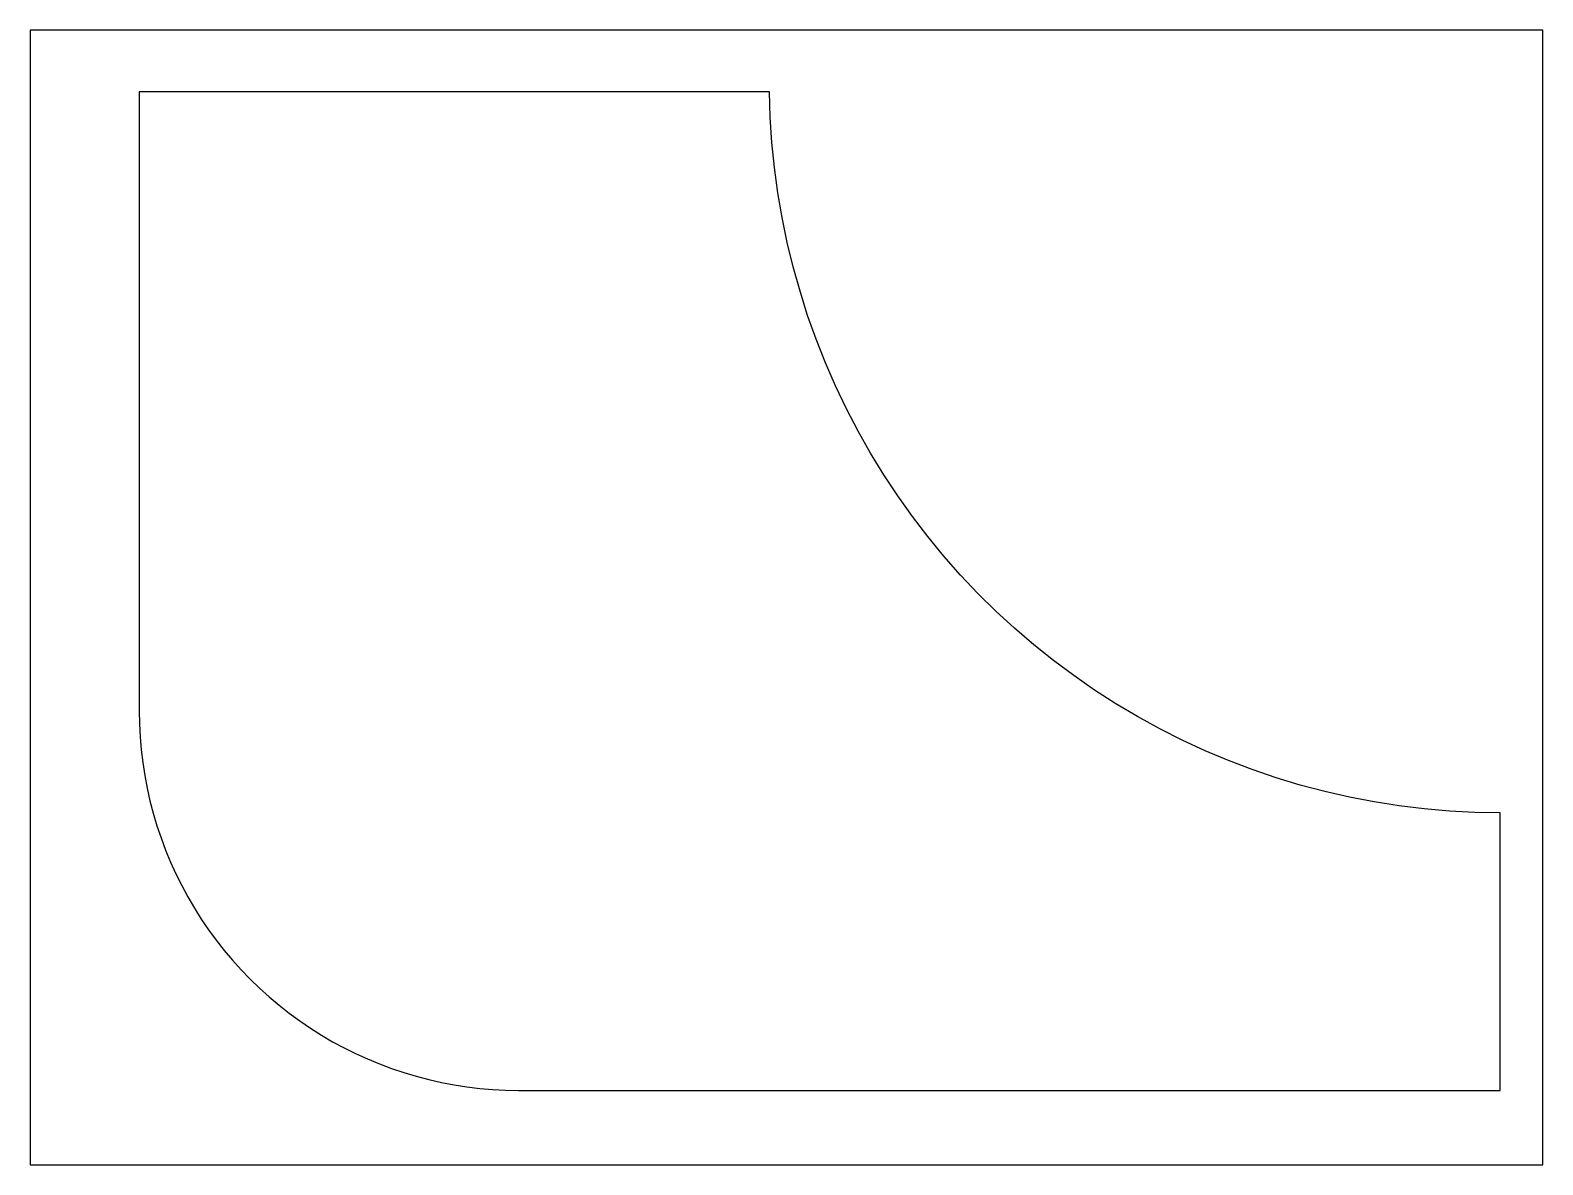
# Model space of a CAD drawing. Header units: millimetres. Extents: x 34322 to 35122, y -9310 to -8710.
import ezdxf

# ---------------------------------------------------------------- set-up
doc = ezdxf.new("R2010")
doc.units = ezdxf.units.MM
doc.header["$MEASUREMENT"] = 0
doc.layers.add('90X60', color=6, linetype='Continuous', true_color=0xff00ff)
doc.layers.add('CORTE', color=172, linetype='Continuous', true_color=0x0000bf)

msp = doc.modelspace()

# ---------------------------------------------------------------- linework, layer by layer
at = {"layer": '90X60'}
for p, q in [((35121.84, -8710.16), (34321.84, -8710.16)), ((34321.84, -8710.16), (34321.84, -9310.16)), ((35121.84, -9310.16), (35121.84, -8710.16)), ((34321.84, -9310.16), (35121.84, -9310.16))]:
    msp.add_line(p, q, dxfattribs=at)
at = {"layer": 'CORTE'}
for p, q in [((34712.87, -8742.81), (34379.45, -8742.81)), ((34379.45, -8742.81), (34379.45, -9070.15)), ((34713.28, -8756.18), (34712.87, -8742.81)), ((34714.15, -8769.52), (34713.28, -8756.18)), ((34715.48, -8782.83), (34714.15, -8769.52)), ((34717.27, -8796.08), (34715.48, -8782.83)), ((34719.52, -8809.26), (34717.27, -8796.08)), ((34722.23, -8822.36), (34719.52, -8809.26)), ((34725.39, -8835.36), (34722.23, -8822.36)), ((34728.99, -8848.23), (34725.39, -8835.36)), ((34733.04, -8860.98), (34728.99, -8848.23)), ((34737.53, -8873.58), (34733.04, -8860.98)), ((34742.45, -8886.01), (34737.53, -8873.58)), ((34747.79, -8898.27), (34742.45, -8886.01)), ((34753.56, -8910.34), (34747.79, -8898.27)), ((34759.74, -8922.2), (34753.56, -8910.34)), ((34766.33, -8933.83), (34759.74, -8922.2)), ((34773.32, -8945.24), (34766.33, -8933.83)), ((34780.7, -8956.39), (34773.32, -8945.24)), ((34788.46, -8967.28), (34780.7, -8956.39)), ((34796.59, -8977.9), (34788.46, -8967.28)), ((34805.08, -8988.23), (34796.59, -8977.9)), ((34813.93, -8998.26), (34805.08, -8988.23)), ((34823.12, -9007.98), (34813.93, -8998.26)), ((34832.64, -9017.37), (34823.12, -9007.98)), ((34842.48, -9026.43), (34832.64, -9017.37)), ((34852.62, -9035.14), (34842.48, -9026.43)), ((34863.06, -9043.5), (34852.62, -9035.14)), ((34873.79, -9051.49), (34863.06, -9043.5)), ((34884.78, -9059.1), (34873.79, -9051.49)), ((34896.03, -9066.33), (34884.78, -9059.1)), ((34379.45, -9070.15), (34379.57, -9077)), ((34907.53, -9073.16), (34896.03, -9066.33)), ((34379.57, -9077), (34379.92, -9083.85)), ((34919.25, -9079.6), (34907.53, -9073.16)), ((34931.19, -9085.62), (34919.25, -9079.6)), ((34379.92, -9083.85), (34380.5, -9090.67)), ((34943.33, -9091.23), (34931.19, -9085.62)), ((34380.5, -9090.67), (34381.32, -9097.48)), ((34955.66, -9096.41), (34943.33, -9091.23)), ((34381.32, -9097.48), (34382.37, -9104.25)), ((34968.16, -9101.17), (34955.66, -9096.41)), ((34980.82, -9105.48), (34968.16, -9101.17)), ((34382.37, -9104.25), (34383.65, -9110.98)), ((34383.65, -9110.98), (34385.16, -9117.67)), ((34993.62, -9109.36), (34980.82, -9105.48)), ((35006.54, -9112.79), (34993.62, -9109.36)), ((34385.16, -9117.67), (34386.89, -9124.29)), ((35019.58, -9115.78), (35006.54, -9112.79)), ((35032.71, -9118.31), (35019.58, -9115.78)), ((35045.92, -9120.38), (35032.71, -9118.31)), ((34386.89, -9124.29), (34388.85, -9130.86)), ((35059.2, -9122), (35045.92, -9120.38)), ((35072.52, -9123.15), (35059.2, -9122)), ((35085.88, -9123.85), (35072.52, -9123.15)), ((35099.25, -9124.08), (35085.88, -9123.85)), ((35099.25, -9270.83), (35099.25, -9124.08)), ((34388.85, -9130.86), (34391.04, -9137.35)), ((34391.04, -9137.35), (34393.44, -9143.77)), ((34393.44, -9143.77), (34396.06, -9150.1)), ((34396.06, -9150.1), (34398.9, -9156.34)), ((34398.9, -9156.34), (34401.95, -9162.48)), ((34401.95, -9162.48), (34405.21, -9168.51)), ((34405.21, -9168.51), (34408.67, -9174.42)), ((34408.67, -9174.42), (34412.33, -9180.21)), ((34412.33, -9180.21), (34416.18, -9185.88)), ((34416.18, -9185.88), (34420.23, -9191.41)), ((34420.23, -9191.41), (34424.46, -9196.8)), ((34424.46, -9196.8), (34428.88, -9202.04)), ((34428.88, -9202.04), (34433.47, -9207.13)), ((34433.47, -9207.13), (34438.23, -9212.05)), ((34438.23, -9212.05), (34443.16, -9216.82)), ((34443.16, -9216.82), (34448.24, -9221.41)), ((34448.24, -9221.41), (34453.48, -9225.82)), ((34453.48, -9225.82), (34458.87, -9230.05)), ((34458.87, -9230.05), (34464.4, -9234.1)), ((34464.4, -9234.1), (34470.07, -9237.96)), ((34470.07, -9237.96), (34475.86, -9241.62)), ((34475.86, -9241.62), (34481.78, -9245.08)), ((34481.78, -9245.08), (34487.81, -9248.33)), ((34487.81, -9248.33), (34493.94, -9251.38)), ((34493.94, -9251.38), (34500.18, -9254.22)), ((34500.18, -9254.22), (34506.51, -9256.84)), ((34506.51, -9256.84), (34512.93, -9259.24)), ((34512.93, -9259.24), (34519.42, -9261.43)), ((34519.42, -9261.43), (34525.99, -9263.39)), ((34525.99, -9263.39), (34532.62, -9265.13)), ((34532.62, -9265.13), (34539.3, -9266.63)), ((34539.3, -9266.63), (34546.03, -9267.91)), ((34546.03, -9267.91), (34552.81, -9268.96)), ((34552.81, -9268.96), (34559.61, -9269.78)), ((34559.61, -9269.78), (34566.44, -9270.36)), ((34566.44, -9270.36), (34573.28, -9270.72)), ((34573.28, -9270.72), (34580.13, -9270.83)), ((34580.13, -9270.83), (35099.25, -9270.83))]:
    msp.add_line(p, q, dxfattribs=at)

doc.saveas('drawing.dxf')
